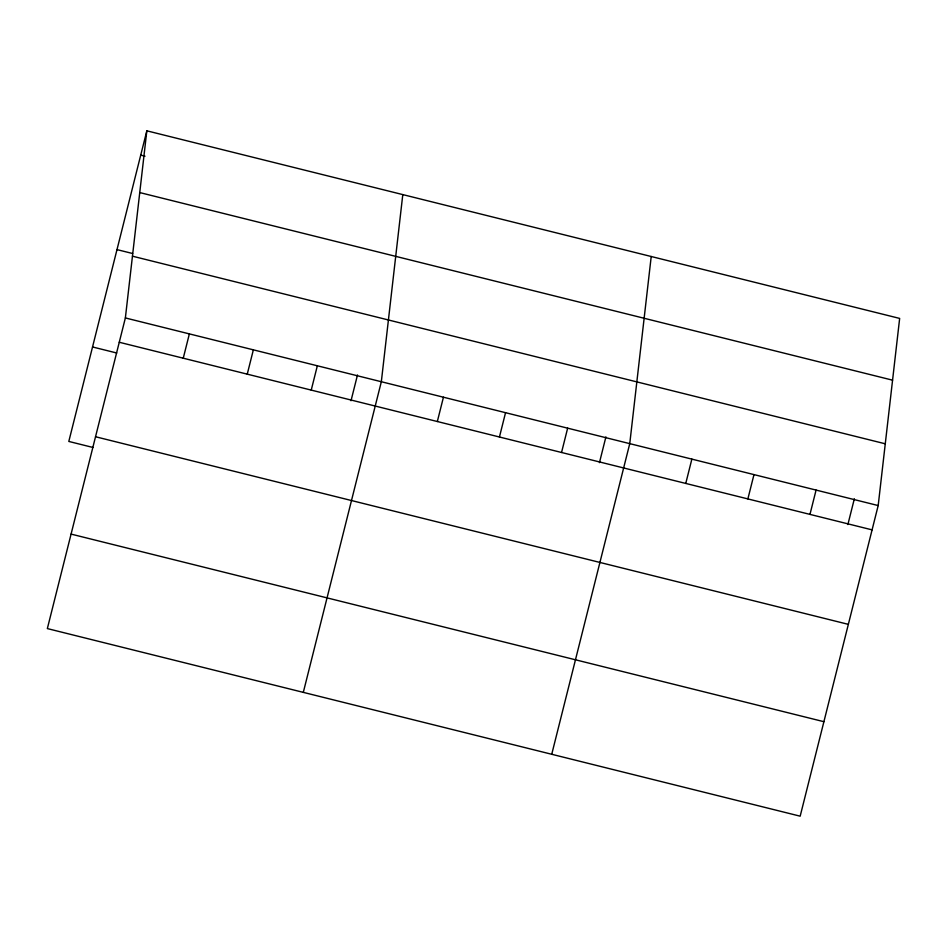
<?xml version="1.0" encoding="UTF-8"?>
<svg xmlns="http://www.w3.org/2000/svg" width="947" height="947" viewBox="0 0 947 947"><rect width="100%" height="100%" fill="white"/><g stroke="black" fill="none" stroke-linecap="round" stroke-linejoin="round"><path stroke-width="1.42" d="M125.371 317.943L146.832 130.816L899.65 318.417L878.189 505.556L800.168 816.184L47.35 628.583L125.371 317.943L878.189 505.556M402.795 194.597L381.333 381.736L303.312 692.364M651.216 256.507L629.755 443.646L551.734 754.274M146.832 130.816L68.811 441.444L92.984 447.469M183.256 358.203L189.364 333.889M247.25 374.16L253.358 349.834M311.232 390.105L317.34 365.779M351.017 400.735L357.493 374.965M437.336 421.522L443.445 397.207M499.436 437.005L505.544 412.691M561.547 452.477L567.655 428.162M599.451 462.645L605.914 436.875M685.758 483.432L691.866 459.117M747.87 498.915L753.978 474.601M809.969 514.387L816.077 490.073M847.873 524.555L854.348 498.785M140.724 155.13L144.998 156.196M139.754 192.572L892.571 380.173M116.99 249.617L132.639 253.512M132.462 256.187L885.267 443.8M119.263 342.258L872.08 529.87M92.546 346.969L116.718 352.994M95.54 436.745L848.346 624.357M71.084 534.096L823.902 721.697"/></g></svg>
